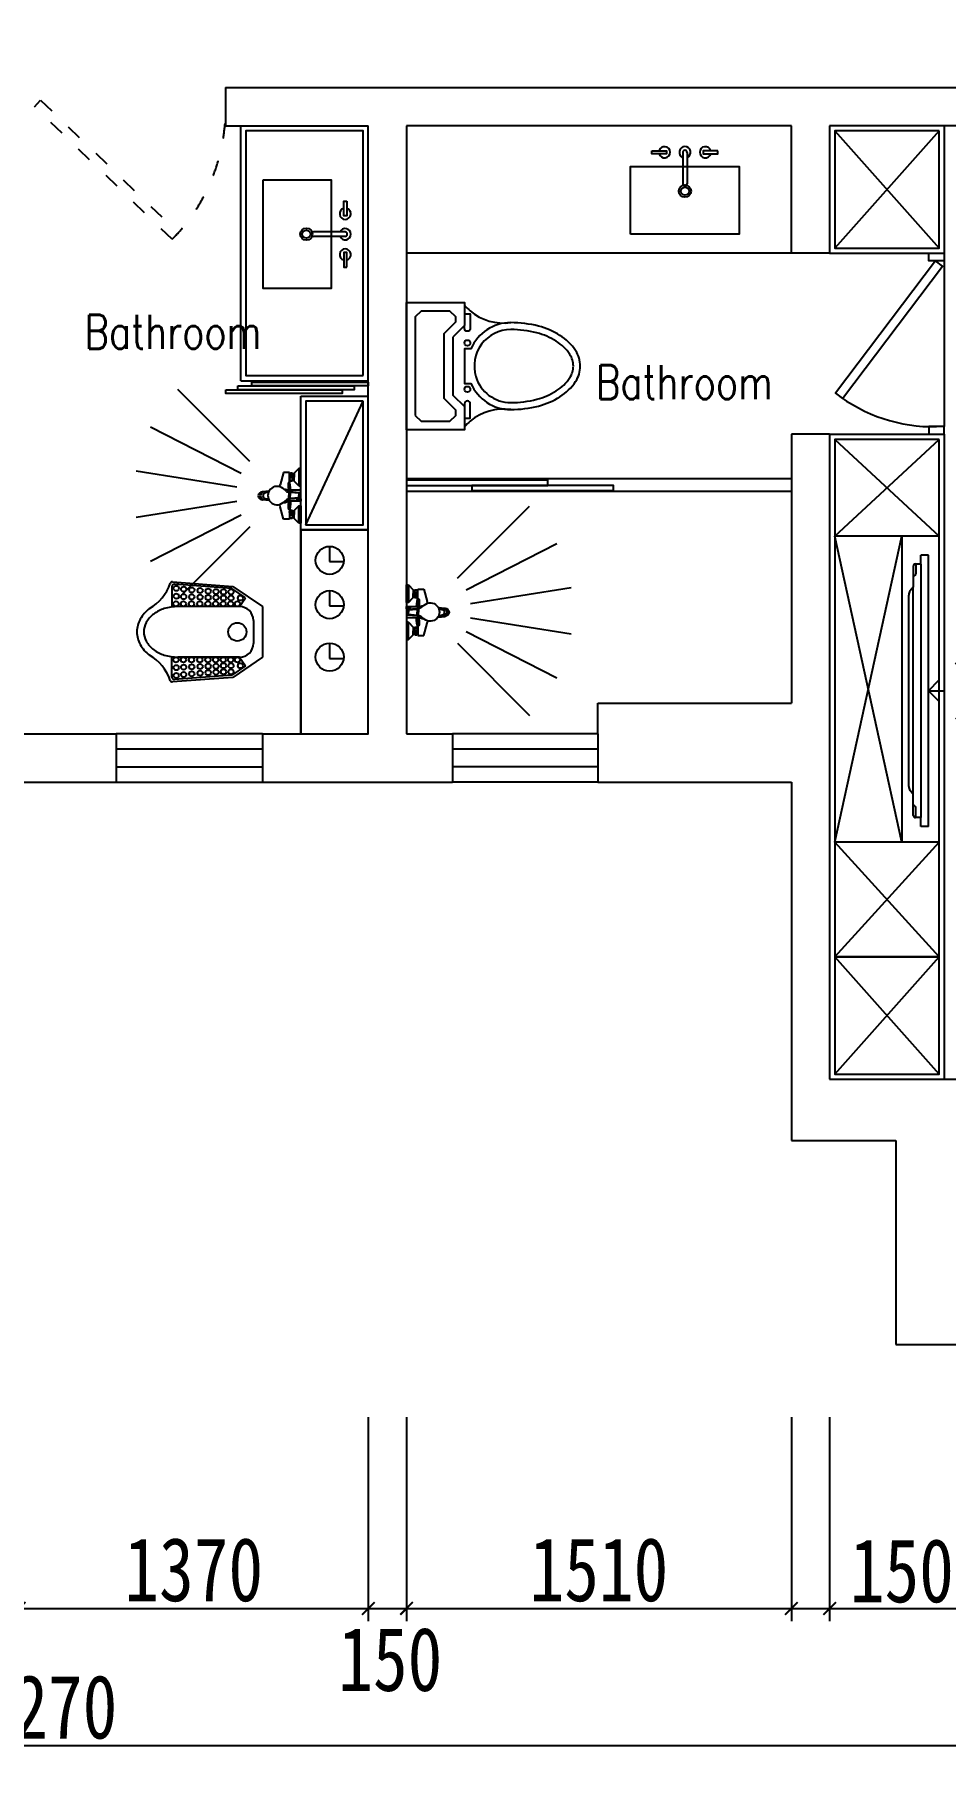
# Model space of a CAD drawing. Header units: millimetres. Extents: x -77055 to 331180, y -861586 to -491011.
# Drawn here: x -23732 to -20157, y -838689 to -831927 of the extents above; entities that cross this region are included whole.
import ezdxf

# ---------------------------------------------------------------- set-up
doc = ezdxf.new("R2010")
doc.units = ezdxf.units.MM
doc.header["$PDMODE"] = 3
doc.linetypes.add('ACAD_ISO03W100', pattern=[30, 12, -18])
for name, color, linetype in [('250', 250, 'Continuous'), ('dadddd', 7, 'Continuous'), ('DOOR【门】', 1, 'Continuous'), ('IDS-FIXT', 31, 'Continuous'), ('JP-洁具灶具', 2, 'Continuous'), ('PUB_TEXT', 7, 'Continuous'), ('家具外线', 4, 'Continuous'), ('饰品', 36, 'Continuous')]:
    doc.layers.add(name, color=color, linetype=linetype)
doc.styles.add('_SIMPLEX', font='SIMPLEX.shx', dxfattribs={"width": 0.8})
doc.styles.add('DIM', font='simhei.ttf', dxfattribs={"width": 0.8})
doc.styles.add('DIM_FONT', font='SIMPLEX.shx', dxfattribs={"width": 0.8})
doc.dimstyles.new('1-50', dxfattribs={"dimscale": 50, "dimtxt": 5, "dimasz": 1, "dimexe": 1, "dimexo": 0.1, "dimgap": 0.5, "dimtad": 1, "dimdec": 0, "dimdsep": 46, "dimtxsty": 'DIM', "dimblk": 'ARCHTICK', "dimcen": 4, "dimdle": 1, "dimclrd": 3, "dimclre": 3, "dimclrt": 1, "dimadec": 0, "dimazin": 0, "dimtfac": 1, "dimtdec": 0, "dimtmove": 2, "dimatfit": 3, "dimldrblk": 'DOT', "dimfxl": 15, "dimfxlon": 1, "dimarcsym": 0})

# ---------------------------------------------------------------- blocks, each defined once
blk = doc.blocks.new('_ArchTick')
at = {"color": 0, "linetype": 'ByBlock', "const_width": 0.15}
blk.add_lwpolyline([(-0.5, -0.5), (0.5, 0.5)], dxfattribs=at)
blk = doc.blocks.new('*D134')
at = {"layer": '250', "color": 3, "lineweight": -2}
for p, q in [((-23792.4, -837350.7), (-23792.4, -838150.7)), ((-22422.4, -837350.7), (-22422.4, -838150.7)), ((-23842.4, -838100.7), (-22372.4, -838100.7))]:
    blk.add_line(p, q, dxfattribs=at)
at = {"layer": 'Defpoints', "color": 0}
for p in [(-22422.4, -834305.7), (-23792.4, -835105.7), (-22422.4, -838100.7)]:
    blk.add_point(p, dxfattribs=at)
at = {"layer": '250', "color": 3, "lineweight": -2, "xscale": 50, "yscale": 50, "zscale": 50, "rotation": 180}
blk.add_blockref('_ArchTick', (-23792.4, -838100.7), dxfattribs=at)
at = {"layer": '250', "color": 3, "lineweight": -2, "xscale": 50, "yscale": 50, "zscale": 50}
blk.add_blockref('_ArchTick', (-22422.4, -838100.7), dxfattribs=at)
at = {"layer": '250', "color": 1, "insert": (-23107.4, -837949.3), "char_height": 250, "attachment_point": 5, "style": 'DIM'}
blk.add_mtext('1370', dxfattribs=at)
blk = doc.blocks.new('_Dot')
at = {"color": 0, "linetype": 'ByBlock', "lineweight": -2}
blk.add_line((-0.5, 0), (-1, 0), dxfattribs=at)
at = {"color": 0, "linetype": 'ByBlock', "const_width": 0.5}
blk.add_lwpolyline([(-0.25, 0, 1), (0.25, 0, 1)], format="xyb", close=True, dxfattribs=at)
blk = doc.blocks.new('*D135')
at = {"layer": '250', "color": 3, "lineweight": -2}
for p, q in [((-22422.4, -837350.7), (-22422.4, -838150.7)), ((-22272.4, -837350.7), (-22272.4, -838150.7)), ((-22472.4, -838100.7), (-22222.4, -838100.7))]:
    blk.add_line(p, q, dxfattribs=at)
at = {"layer": 'Defpoints', "color": 0}
for p in [(-22422.4, -834305.7), (-22272.4, -835105.7), (-22272.4, -838100.7)]:
    blk.add_point(p, dxfattribs=at)
at = {"layer": '250', "color": 3, "lineweight": -2, "xscale": 50, "yscale": 50, "zscale": 50, "rotation": 180}
blk.add_blockref('_ArchTick', (-22422.4, -838100.7), dxfattribs=at)
at = {"layer": '250', "color": 3, "lineweight": -2, "xscale": 50, "yscale": 50, "zscale": 50}
blk.add_blockref('_ArchTick', (-22272.4, -838100.7), dxfattribs=at)
at = {"layer": '250', "color": 1, "insert": (-22336.2, -838301.3), "char_height": 250, "attachment_point": 5, "style": 'DIM'}
blk.add_mtext('150', dxfattribs=at)
blk = doc.blocks.new('*D136')
at = {"layer": '250', "color": 3, "lineweight": -2}
for p, q in [((-22272.4, -837350.7), (-22272.4, -838150.7)), ((-20762.4, -837350.7), (-20762.4, -838150.7)), ((-22322.4, -838100.7), (-20712.4, -838100.7))]:
    blk.add_line(p, q, dxfattribs=at)
at = {"layer": 'Defpoints', "color": 0}
for p in [(-22272.4, -835105.7), (-20762.4, -835295.7), (-20762.4, -838100.7)]:
    blk.add_point(p, dxfattribs=at)
at = {"layer": '250', "color": 3, "lineweight": -2, "xscale": 50, "yscale": 50, "zscale": 50, "rotation": 180}
blk.add_blockref('_ArchTick', (-22272.4, -838100.7), dxfattribs=at)
at = {"layer": '250', "color": 3, "lineweight": -2, "xscale": 50, "yscale": 50, "zscale": 50}
blk.add_blockref('_ArchTick', (-20762.4, -838100.7), dxfattribs=at)
at = {"layer": '250', "color": 1, "insert": (-21517.4, -837949.3), "char_height": 250, "attachment_point": 5, "style": 'DIM'}
blk.add_mtext('1510', dxfattribs=at)
blk = doc.blocks.new('*D137')
at = {"layer": '250', "color": 3, "lineweight": -2}
for p, q in [((-20762.4, -837350.7), (-20762.4, -838150.7)), ((-20612.4, -837350.7), (-20612.4, -838150.7)), ((-20812.4, -838100.7), (-20562.4, -838100.7))]:
    blk.add_line(p, q, dxfattribs=at)
at = {"layer": 'Defpoints', "color": 0}
for p in [(-20612.4, -836460.7), (-20762.4, -836700.7), (-20612.4, -838100.7)]:
    blk.add_point(p, dxfattribs=at)
at = {"layer": '250', "color": 3, "lineweight": -2, "xscale": 50, "yscale": 50, "zscale": 50, "rotation": 180}
blk.add_blockref('_ArchTick', (-20762.4, -838100.7), dxfattribs=at)
at = {"layer": '250', "color": 3, "lineweight": -2, "xscale": 50, "yscale": 50, "zscale": 50}
blk.add_blockref('_ArchTick', (-20612.4, -838100.7), dxfattribs=at)
at = {"layer": '250', "color": 1, "insert": (-20328.8, -837953.6), "char_height": 250, "attachment_point": 5, "style": 'DIM'}
blk.add_mtext('150', dxfattribs=at)
blk = doc.blocks.new('*D138')
at = {"layer": '250', "color": 3, "lineweight": -2}
for p, q in [((-20612.4, -837350.7), (-20612.4, -838150.7)), ((-16852.4, -837350.7), (-16852.4, -838150.7)), ((-20662.4, -838100.7), (-16802.4, -838100.7))]:
    blk.add_line(p, q, dxfattribs=at)
at = {"layer": 'Defpoints', "color": 0}
for p in [(-20612.4, -836460.7), (-16852.4, -836460.7), (-16852.4, -838100.7)]:
    blk.add_point(p, dxfattribs=at)
at = {"layer": '250', "color": 3, "lineweight": -2, "xscale": 50, "yscale": 50, "zscale": 50, "rotation": 180}
blk.add_blockref('_ArchTick', (-20612.4, -838100.7), dxfattribs=at)
at = {"layer": '250', "color": 3, "lineweight": -2, "xscale": 50, "yscale": 50, "zscale": 50}
blk.add_blockref('_ArchTick', (-16852.4, -838100.7), dxfattribs=at)
at = {"layer": '250', "color": 1, "insert": (-18732.4, -837949.3), "char_height": 250, "attachment_point": 5, "style": 'DIM'}
blk.add_mtext('3760', dxfattribs=at)
blk = doc.blocks.new('*D141')
at = {"layer": '250', "color": 3, "lineweight": -2}
for p, q in [((-30882.4, -837889.4), (-30882.4, -838689.4)), ((-16612.4, -837889.4), (-16612.4, -838689.4)), ((-16562.4, -838639.4), (-30932.4, -838639.4))]:
    blk.add_line(p, q, dxfattribs=at)
at = {"layer": 'Defpoints', "color": 0}
for p in [(-30882.4, -837253.9), (-16612.4, -837253.9), (-30882.4, -838639.4)]:
    blk.add_point(p, dxfattribs=at)
at = {"layer": '250', "color": 3, "lineweight": -2, "xscale": 50, "yscale": 50, "zscale": 50, "rotation": 180}
blk.add_blockref('_ArchTick', (-30882.4, -838639.4), dxfattribs=at)
at = {"layer": '250', "color": 3, "lineweight": -2, "xscale": 50, "yscale": 50, "zscale": 50}
blk.add_blockref('_ArchTick', (-16612.4, -838639.4), dxfattribs=at)
at = {"layer": '250', "color": 1, "insert": (-23747.4, -838488), "char_height": 250, "attachment_point": 5, "style": 'DIM'}
blk.add_mtext('14270', dxfattribs=at)
blk = doc.blocks.new('A$C54042851')
at = {"layer": 'PUB_TEXT', "color": 5, "style": '_SIMPLEX', "width": 0.8}
for p in [(5037.9, 223.2), (7044.9, 24.8)]:
    blk.add_text('Bathroom', height=133.33, dxfattribs=at).set_placement(p)
blk = doc.blocks.new('FBVC8')
at = {"color": 3, "ltscale": 100}
for p, q in [((-160996.6, -537259.3), (-161014, -537023.4)), ((-160987.8, -537256.2), (-161004.5, -537030.5)), ((-160995.5, -537020.8), (-160915.5, -537020.8)), ((-160916.9, -537043.3), (-160916.9, -537286.3)), ((-160916.9, -537286.3), (-160916.9, -537043.3)), ((-160640.3, -537020.8), (-160720.3, -537020.8)), ((-160718.9, -537286.3), (-160718.9, -537043.3)), ((-160648.1, -537256.2), (-160631.3, -537030.5)), ((-160621.8, -537023.4), (-160639.3, -537259.3)), ((-160951.3, -537309.7), (-160987.8, -537256.2)), ((-160684.5, -537309.7), (-160648.1, -537256.2)), ((-160916.9, -537376.3), (-160996.6, -537259.3)), ((-160916.9, -537286.3), (-160951.3, -537309.7)), ((-160639.3, -537259.3), (-160718.9, -537376.3)), ((-160718.9, -537286.3), (-160684.5, -537309.7)), ((-160718.9, -537376.3), (-160916.9, -537376.3)), ((-160772.9, -537340.3), (-160862.9, -537340.3))]:
    blk.add_line(p, q, dxfattribs=at)
for centre, radius in [((-160988.8, -537037.5), 10.3), ((-160958.2, -537037.5), 10.3), ((-160927.7, -537036.4), 10.3), ((-160708.1, -537036.4), 10.3), ((-160677.6, -537037.5), 10.3), ((-160647.1, -537037.5), 10.3), ((-160985.5, -537066.9), 10.3), ((-160982.2, -537098.6), 10.3), ((-160980.1, -537131.3), 10.3), ((-160956.1, -537066.9), 10.3), ((-160955, -537098.6), 10.3), ((-160953.9, -537131.3), 10.3), ((-160927.7, -537065.8), 10.3), ((-160927.7, -537097.5), 10.3), ((-160927.7, -537130.2), 10.3), ((-160708.1, -537065.8), 10.3), ((-160708.1, -537097.5), 10.3), ((-160708.1, -537130.2), 10.3), ((-160682, -537131.3), 10.3), ((-160680.9, -537098.6), 10.3), ((-160679.8, -537066.9), 10.3), ((-160655.8, -537131.3), 10.3), ((-160653.6, -537098.6), 10.3), ((-160650.3, -537066.9), 10.3), ((-160977.9, -537162.9), 10.3), ((-160975.7, -537193.5), 10.3), ((-160952.8, -537162.9), 10.3), ((-160952.8, -537193.5), 10.3), ((-160927.7, -537161.9), 10.3), ((-160927.7, -537192.4), 10.3), ((-160708.1, -537161.9), 10.3), ((-160708.1, -537192.4), 10.3), ((-160683, -537162.9), 10.3), ((-160683, -537193.5), 10.3), ((-160660.1, -537193.5), 10.3), ((-160658, -537162.9), 10.3), ((-160974.6, -537223), 10.3), ((-160974.6, -537252.4), 10.3), ((-160950.6, -537223), 10.3), ((-160950.6, -537252.4), 10.3), ((-160927.7, -537221.9), 10.3), ((-160927.7, -537251.3), 10.3), ((-160817.9, -537277.3), 36), ((-160708.1, -537221.9), 10.3), ((-160708.1, -537251.3), 10.3), ((-160685.2, -537223), 10.3), ((-160685.2, -537252.4), 10.3), ((-160661.2, -537223), 10.3), ((-160661.2, -537252.4), 10.3), ((-160950.6, -537289.5), 10.3), ((-160927.5, -537277.7), 10.3), ((-160708.3, -537277.7), 10.3), ((-160685.2, -537289.5), 10.3)]:
    blk.add_circle(centre, radius, dxfattribs=at)
for centre, radius, start, end in [((-160802.2, -537012.8), 133.8, 119.13117, 143.37867), ((-160817.9, -536984.6), 101.5, 90, 119.13117), ((-160817.9, -536984.6), 74.5, 90, 119.13117), ((-160817.9, -536984.6), 101.5, 60.86883, 90), ((-160817.9, -536984.6), 74.5, 60.86883, 90), ((-160833.7, -537012.8), 133.8, 36.62133, 60.86883), ((-161067, -536842.3), 181.7, 288.94368, 330.21469), ((-160777.4, -537031.3), 137.7, 143.37867, 162.88842), ((-160802.2, -537012.8), 106.8, 119.13117, 143.37867), ((-160833.7, -537012.8), 106.8, 36.62133, 60.86883), ((-160858.4, -537031.3), 137.7, 17.11158, 36.62133), ((-160568.8, -536842.3), 181.7, 209.78531, 251.05632), ((-160995.5, -537029.8), 9, 90, 184.23639), ((-160738.3, -537043.3), 178.6, 162.88842, 180), ((-160897.5, -537043.3), 178.6, 0, 17.11158), ((-160640.3, -537029.8), 9, 355.76361, 90), ((-160630.8, -537022.7), 9, 355.76361, 71.05632), ((-160862.9, -537286.3), 54, 180, 270), ((-160772.9, -537286.3), 54, 270, 0)]:
    blk.add_arc(centre, radius, start, end, dxfattribs=at)
at = {"layer": '家具外线'}
blk.add_arc((-161005.1, -537022.7), 9, 108.94368, 184.23639, dxfattribs=at)
at = {"color": 3, "ltscale": 100, "style": 'DIM_FONT', "width": 0.8, "flags": 9}
for tag in ['YSIZE', 'XSIZE']:
    blk.add_attdef(tag, (-160718.9, -537376.3), '', height=0.45, rotation=180, dxfattribs=at)
blk = doc.blocks.new('941RFD')
at = {"color": 2}
for p, q in [((40964.1, 8549.6), (40841.5, 8549.6)), ((40964.1, 8532.5), (40841.5, 8532.5))]:
    blk.add_line(p, q, dxfattribs=at)
for points in [[(40643.5, 8754.1), (40909.2, 8754.1), (40909.2, 8327.7), (40643.5, 8327.7)], [(40970.7, 8670.7), (40970.7, 8613.1), (40959.1, 8613.1), (40959.1, 8670.7)], [(40970.7, 8411.4), (40970.7, 8469), (40959.1, 8469), (40959.1, 8411.4)]]:
    blk.add_lwpolyline(points, close=True, dxfattribs=at)
for radius in [24, 16]:
    blk.add_circle((40812.4, 8540.9), radius, dxfattribs=at)
for centre, radius, start, end in [((40964.9, 8621), 22, 105.27635, 74.72365), ((40841.5, 8541), 8.57, 90, 270), ((40964.9, 8541), 22, 202.91788, 157.08212), ((40964.1, 8541), 8.57, 270, 90), ((40964.9, 8461), 22, 285.27635, 254.72365)]:
    blk.add_arc(centre, radius, start, end, dxfattribs=at)
blk = doc.blocks.new('A$C761A5A90')
at = {"color": 8, "ltscale": 120}
for p, q in [((-23.1, 250.9), (-85.6, 645.6)), ((33.5, 250.9), (96, 645.6)), ((-76.9, 233.5), (-258.3, 589.5)), ((87.3, 233.5), (268.7, 589.5)), ((-122.6, 200.2), (-405.2, 482.7)), ((133.1, 200.2), (415.6, 482.7))]:
    blk.add_line(p, q, dxfattribs=at)
at = {"layer": 'IDS-FIXT'}
for p, q in [((-19.8, 123.3), (-17.1, 151.1)), ((-19, 123.8), (-16.2, 147.2)), ((-14, 126.4), (-12.4, 138.7)), ((12, 127.2), (10.4, 138.7)), ((17, 125), (14.2, 147.2)), ((17.7, 124.6), (15.2, 151.1)), ((-92.2, 68.4), (-43.7, 80.7)), ((-92.2, 44.6), (-92.2, 68.4)), ((-16.3, 56.5), (-27.5, 69.7)), ((16.3, 56.5), (27.5, 69.7)), ((90.3, 68.4), (41.8, 80.7)), ((90.3, 44.6), (90.3, 68.4)), ((-108.3, 7.6), (-89.3, 26.6)), ((-108.3, 0), (-108.3, 7.6)), ((-108.3, 7.6), (-39.9, 7.6)), ((-39.9, 0), (-108.3, 0)), ((-87.4, 44.6), (-92.2, 44.6)), ((-89.3, 40.8), (-87.4, 42.7)), ((-89.3, 33.2), (-89.3, 40.8)), ((-89.3, 40.8), (-85.5, 40.8)), ((-87.4, 31.3), (-89.3, 33.2)), ((-85.5, 33.2), (-89.3, 33.2)), ((-89.3, 26.6), (-87.4, 26.6)), ((-87.4, 44.6), (-87.4, 42.7)), ((-60.8, 44.6), (-87.4, 44.6)), ((-87.4, 42.7), (-74.1, 42.7)), ((-87.4, 26.6), (-87.4, 31.3)), ((-87.4, 31.3), (-74.1, 31.3)), ((-87.4, 26.6), (-74.1, 26.6)), ((-85.5, 40.8), (-83.6, 42.7)), ((-85.5, 40.8), (-85.5, 33.2)), ((-85.5, 33.2), (-82.6, 31.3)), ((-77, 40.8), (-78.8, 42.7)), ((-78.8, 31.3), (-77, 33.2)), ((-77, 33.2), (-77, 40.8)), ((-77, 40.8), (-74.1, 40.8)), ((-77, 33.2), (-74.1, 33.2)), ((-60.8, 42.7), (-74.1, 42.7)), ((-71.2, 40.8), (-74.1, 40.8)), ((-71.2, 33.2), (-74.1, 33.2)), ((-60.8, 31.3), (-74.1, 31.3)), ((-60.8, 26.6), (-74.1, 26.6)), ((-71.2, 40.8), (-69.4, 42.7)), ((-71.2, 33.2), (-71.2, 40.8)), ((-69.4, 31.3), (-71.2, 33.2)), ((-62.7, 33.2), (-65.6, 31.3)), ((-62.7, 40.8), (-64.6, 42.7)), ((-62.7, 40.8), (-62.7, 33.2)), ((-58.9, 40.8), (-62.7, 40.8)), ((-62.7, 33.2), (-58.9, 33.2)), ((-60.8, 44.6), (-60.8, 42.7)), ((-50.3, 44.6), (-60.8, 44.6)), ((-58.9, 40.8), (-60.8, 42.7)), ((-60.8, 31.3), (-58.9, 33.2)), ((-60.8, 26.6), (-60.8, 31.3)), ((-58.9, 26.6), (-60.8, 26.6)), ((-58.9, 33.2), (-58.9, 40.8)), ((-39.9, 7.6), (-58.9, 26.6)), ((-39.9, 7.6), (-39.9, 0)), ((-21.9, 43.7), (-15.1, 43.7)), ((-21.9, 0), (-21.9, 43.7)), ((-12.4, 0), (-21.9, 0)), ((-14.2, 47.5), (-14.2, 51)), ((-14.2, 47.5), (0, 47.5)), ((-11.4, 5.7), (-14.2, 41.8)), ((-14.2, 41.8), (0, 41.8)), ((-12.4, 17.7), (-12.4, 0)), ((-9, 5.8), (-11.9, 41.9)), ((-11.4, 7.6), (0, 7.6)), ((-11.4, 5.7), (0, 5.7)), ((14.2, 47.5), (0, 47.5)), ((14.2, 41.8), (0, 41.8)), ((11.4, 7.6), (0, 7.6)), ((11.4, 5.7), (0, 5.7)), ((9, 5.8), (11.9, 41.9)), ((11.4, 5.7), (14.2, 41.8)), ((12.3, 17.7), (12.3, 0)), ((12.3, 0), (21.9, 0)), ((14.2, 47.5), (14.2, 51)), ((21.9, 43.7), (15.1, 43.7)), ((21.9, 0), (21.9, 43.7)), ((38, 7.6), (57, 26.6)), ((38, 7.6), (38, 0)), ((106.4, 7.6), (38, 7.6)), ((38, 0), (73.1, 0)), ((48.4, 44.6), (58.9, 44.6)), ((57, 40.8), (58.9, 42.7)), ((57, 33.2), (57, 40.8)), ((57, 40.8), (60.8, 40.8)), ((58.9, 31.3), (57, 33.2)), ((60.8, 33.2), (57, 33.2)), ((57, 26.6), (58.9, 26.6)), ((58.9, 44.6), (58.9, 42.7)), ((58.9, 44.6), (85.5, 44.6)), ((58.9, 42.7), (72.2, 42.7)), ((58.9, 26.6), (58.9, 31.3)), ((58.9, 31.3), (72.2, 31.3)), ((58.9, 26.6), (72.2, 26.6)), ((60.8, 40.8), (62.7, 42.7)), ((60.8, 40.8), (60.8, 33.2)), ((60.8, 33.2), (63.6, 31.3)), ((69.3, 40.8), (67.4, 42.7)), ((67.4, 31.3), (69.3, 33.2)), ((69.3, 40.8), (72.2, 40.8)), ((69.3, 33.2), (69.3, 40.8)), ((69.3, 33.2), (72.2, 33.2)), ((85.5, 42.7), (72.2, 42.7)), ((75, 40.8), (72.2, 40.8)), ((75, 33.2), (72.2, 33.2)), ((85.5, 31.3), (72.2, 31.3)), ((85.5, 26.6), (72.2, 26.6)), ((73.1, 0), (93.1, 0)), ((75, 40.8), (76.9, 42.7)), ((75, 33.2), (75, 40.8)), ((76.9, 31.3), (75, 33.2)), ((83.6, 33.2), (80.7, 31.3)), ((83.6, 40.8), (81.7, 42.7)), ((83.6, 40.8), (83.6, 33.2)), ((87.4, 40.8), (83.6, 40.8)), ((83.6, 33.2), (87.4, 33.2)), ((85.5, 44.6), (85.5, 42.7)), ((85.5, 44.6), (90.3, 44.6)), ((87.4, 40.8), (85.5, 42.7)), ((85.5, 31.3), (87.4, 33.2)), ((85.5, 26.6), (85.5, 31.3)), ((87.4, 26.6), (85.5, 26.6)), ((87.4, 33.2), (87.4, 40.8)), ((106.4, 7.6), (87.4, 26.6)), ((93.1, 0), (106.4, 0)), ((106.4, 0), (106.4, 7.6))]:
    blk.add_line(p, q, dxfattribs=at)
for centre, radius, start, end in [((0.8, 149.3), 18, 95.49232, 174.50768), ((1.2, 145.1), 17.5, 96.98106, 173.01894), ((2.3, 138.5), 20.4, 99.05948, 154.68031), ((-1.5, 137.3), 11, 87.20579, 172.40536), ((-2.7, 149.3), 18, 5.49232, 84.50768), ((-3.1, 145.1), 17.5, 6.98106, 83.01894), ((-4.2, 138.5), 20.4, 25.31969, 80.94052), ((-0.4, 137.3), 11, 7.59464, 92.79421), ((-51.3, 110.6), 30.8, 284.30028, 301.86242), ((0, 93.1), 36.1, 319.55423, 220.44577), ((-1.3, 65.5), 25.6, 172.76717, 237.19187), ((49.4, 110.6), 30.8, 241.68836, 255.69972), ((-3, 338.7), 300.8, 257.83975, 266.40812), ((-46.7, 38.2), 11.4, 98.80679, 145.20397), ((-40.8, -0.8), 46.4, 73.38809, 101.84002), ((-41.7, 5.6), 44.3, 59.27744, 98.80679), ((-30.9, 32.5), 11.7, 39.23177, 73.38809), ((-22.8, 51), 8.55, 0, 40.44577), ((-10.4, 44.6), 4.75, 143.1301, 216.8699), ((0, 27.1), 24.2, 241.92751, 298.07249), ((22.8, 51), 8.55, 139.55423, 180), ((10.4, 44.6), 4.75, 323.1301, 36.8699), ((-0.6, 65.5), 25.6, 308.01803, 2.6898), ((39.8, 5.6), 44.3, 81.19321, 120.72256), ((-3, 338.7), 300.8, 274.74006, 282.16025), ((29, 32.5), 11.7, 106.61191, 127.71193), ((38.9, -0.8), 46.4, 78.15998, 106.61191), ((44.8, 38.2), 11.4, 34.79603, 81.19321)]:
    blk.add_arc(centre, radius, start, end, dxfattribs=at)
blk = doc.blocks.new('WERWW')
at = {"color": 1}
for points in [[(50095.3, 16268.4), (49868, 16268.4), (49822.5, 16222.9), (49731.6, 16222.9), (49731.6, 16450.2), (50231.6, 16450.2), (50231.6, 16222.9), (50140.7, 16222.9)], [(49788.4, 16416.1), (49765.7, 16393.4), (49765.7, 16279.8), (49788.4, 16257), (49808.4, 16257), (49853.9, 16302.5), (50109.4, 16302.5), (50154.8, 16257), (50174.8, 16257), (50197.5, 16279.8), (50197.5, 16393.4), (50174.8, 16416.1)]]:
    blk.add_lwpolyline(points, close=True, dxfattribs=at)
for points in [[(49777.1, 16222.9), (49777.1, 16200.2), (49833.9, 16200.2, 1), (49833.9, 16222.9), (49822.5, 16222.9)], [(50186.2, 16200.2), (50186.2, 16200.2), (50129.3, 16200.2, -1), (50129.3, 16222.9), (50140.7, 16222.9)]]:
    blk.add_lwpolyline(points, format="xyb", dxfattribs=at)
at = {"color": 2}
blk.add_lwpolyline([(49913.4, 16200.2), (49913.4, 16197.4, 0.298217), (49811.2, 16041.1, 0.063415), (49825, 15932.1, 0.076468), (49861.1, 15848.3, 0.107136), (49921.1, 15786.6, 0.147373), (49981.6, 15768.4, 0.147373), (50042.1, 15786.6, 0.107136), (50102.1, 15848.3, 0.076468), (50138.2, 15932.1, 0.063415), (50152.1, 16041.1, 0.298217), (50049.8, 16197.4), (50049.8, 16200.2)], format="xyb", dxfattribs=at)
at = {"color": 1}
for points in [[(50049.8, 16200.2), (50049.8, 16222.9), (49913.4, 16222.9), (49913.4, 16200.2)], [(50186.2, 16222.9), (50186.2, 16200.2)]]:
    blk.add_lwpolyline(points, dxfattribs=at)
for centre in [(49890.7, 16211.6), (50072.5, 16211.6)]:
    blk.add_circle(centre, 11.4, dxfattribs=at)
for centre, radius, start, end in [((49608.6, 16068.9), 204.4, 39.97972, 48.91101), ((49981.6, 16041.1), 143.2, 106.60155, 180), ((49981.6, 16041.1), 143.2, 0, 106.60154), ((50354.6, 16068.9), 204.4, 131.08899, 140.02028), ((50246, 16041.1), 407.6, 180.00004, 194.51423), ((49717.2, 16041.1), 407.6, 345.48576, 359.99996), ((50115.6, 16007.4), 272.9, 194.51423, 212.00539), ((49847.6, 16007.4), 272.9, 327.99461, 345.48577), ((50033.3, 15955.9), 175.8, 212.00541, 236.46587), ((49929.9, 15955.9), 175.8, 303.53412, 327.99458), ((49981.6, 15877.9), 82.2, 236.46593, 269.99994), ((49981.6, 15877.9), 82.2, 270.00005, 303.53406)]:
    blk.add_arc(centre, radius, start, end, dxfattribs=at)
at = {"color": 2}
for centre, start, end in [((49608.6, 16068.9), 352.20108, 39.97972), ((50354.6, 16068.9), 140.02028, 187.79892)]:
    blk.add_arc(centre, 204.4, start, end, dxfattribs=at)
blk = doc.blocks.new('A$C19C21231')
at = {"layer": 'DOOR【门】', "color": 250, "linetype": 'ACAD_ISO03W100', "ltscale": 5}
for q in [(-636.4, -636.4), (0, -900), (636.4, -636.4)]:
    blk.add_line((0, 0), q, dxfattribs=at)
at = {"layer": '饰品', "color": 1}
for p, q in [((-406.9, 59.6), (-391.4, 71.6)), ((-375.6, 76.9), (375.6, 76.9)), ((406.9, 59.6), (391.4, 71.6)), ((-532, 0), (-532, 30.2)), ((-532, 30.2), (-497.2, 30.2)), ((-532, 0), (532, 0)), ((-497.2, 30.2), (-497.2, 51)), ((-488.6, 59.6), (-406.9, 59.6)), ((488.6, 59.6), (406.9, 59.6)), ((497.2, 30.2), (497.2, 51)), ((497.2, 30.2), (532, 30.2)), ((532, 0), (532, 30.2))]:
    blk.add_line(p, q, dxfattribs=at)
at = {"layer": '饰品', "color": 8}
for p, q in [((497.2, 30.2), (-497.2, 30.2)), ((-496.9, 49.6), (-458.5, 49.6)), ((-450.8, 54.4), (-448.2, 59.6)), ((-406.9, 59.6), (406.9, 59.6)), ((450.8, 54.4), (448.2, 59.6)), ((496.9, 49.6), (458.5, 49.6))]:
    blk.add_line(p, q, dxfattribs=at)
at = {"layer": '饰品', "color": 1}
for centre, radius, start, end in [((-375.6, 51), 25.9, 90, 127.45154), ((375.6, 51), 25.9, 52.54846, 90), ((-488.6, 51), 8.64, 90, 180), ((488.6, 51), 8.64, 0, 90)]:
    blk.add_arc(centre, radius, start, end, dxfattribs=at)
at = {"layer": '饰品', "color": 8}
for centre, start, end in [((-458.5, 58.3), 270, 333.36459), ((458.5, 58.3), 206.63541, 270)]:
    blk.add_arc(centre, 8.64, start, end, dxfattribs=at)
blk = doc.blocks.new('*D694')
at = {"layer": '250', "color": 3, "lineweight": -2}
for p, q in [((-23716, -598452.7), (-22916, -598452.7)), ((-22966, -598402.7), (-22966, -598742.7)), ((-23716, -598692.7), (-22916, -598692.7)), ((-56080, -832290.3), (-56080, -832608.3)), ((-55400, -832290.3), (-55400, -832608.3)), ((-56130, -832558.3), (-55350, -832558.3))]:
    blk.add_line(p, q, dxfattribs=at)
at = {"layer": 'Defpoints', "color": 0}
for p in [(-24189.4, -598452.7), (-24429.4, -598692.7), (-22966, -598692.7), (-56080, -832285.3), (-55400, -832285.3), (-55400, -832558.3)]:
    blk.add_point(p, dxfattribs=at)
at = {"layer": '250', "color": 3, "lineweight": -2, "xscale": 50, "yscale": 50, "zscale": 50}
for p, rotation in [((-22966, -598452.7), 90), ((-22966, -598692.7), 270), ((-56080, -832558.3), 180)]:
    blk.add_blockref('_ArchTick', p, dxfattribs=dict(at, rotation=rotation))
blk.add_blockref('_ArchTick', (-55400, -832558.3), dxfattribs=at)
at = {"layer": '250', "color": 1, "insert": (-22778.5, -598874), "char_height": 250, "attachment_point": 5, "rotation": 90, "style": 'DIM'}
blk.add_mtext('240', dxfattribs=at)
at = {"layer": '250', "color": 1, "insert": (-55740, -832406.9), "char_height": 250, "attachment_point": 5, "style": 'DIM'}
blk.add_mtext('680', dxfattribs=at)
blk = doc.blocks.new('*D695')
at = {"layer": '250', "color": 3, "lineweight": -2}
for p, q in [((-22966, -598642.7), (-22966, -602622.7)), ((-23716, -598692.7), (-22916, -598692.7)), ((-23716, -602572.7), (-22916, -602572.7)), ((-55400, -832205.3), (-55400, -831841.5)), ((-54840, -832205.3), (-54840, -831841.5)), ((-55450, -831891.5), (-54790, -831891.5))]:
    blk.add_line(p, q, dxfattribs=at)
at = {"layer": 'Defpoints', "color": 0}
for p in [(-24429.4, -598692.7), (-24429.4, -602572.7), (-22966, -602572.7), (-54840, -831891.5), (-55400, -832210.3), (-54840, -832210.3)]:
    blk.add_point(p, dxfattribs=at)
at = {"layer": '250', "color": 3, "lineweight": -2, "xscale": 50, "yscale": 50, "zscale": 50}
for p, rotation in [((-22966, -598692.7), 90), ((-22966, -602572.7), 270), ((-55400, -831891.5), 180)]:
    blk.add_blockref('_ArchTick', p, dxfattribs=dict(at, rotation=rotation))
blk.add_blockref('_ArchTick', (-54840, -831891.5), dxfattribs=at)
at = {"layer": '250', "color": 1, "insert": (-23117.4, -600632.7), "char_height": 250, "attachment_point": 5, "rotation": 90, "style": 'DIM'}
blk.add_mtext('3880', dxfattribs=at)
at = {"layer": '250', "color": 1, "insert": (-55120, -831740.1), "char_height": 250, "attachment_point": 5, "style": 'DIM'}
blk.add_mtext('560', dxfattribs=at)
blk = doc.blocks.new('*D696')
at = {"layer": '250', "color": 3, "lineweight": -2}
for p, q in [((-23716, -602572.7), (-22916, -602572.7)), ((-22966, -602522.7), (-22966, -602762.7)), ((-23716, -602712.7), (-22916, -602712.7)), ((-52530, -835904.9), (-52530, -835104.9)), ((-50065, -835904.9), (-50065, -835104.9)), ((-52580, -835154.9), (-50015, -835154.9))]:
    blk.add_line(p, q, dxfattribs=at)
at = {"layer": 'Defpoints', "color": 0}
for p in [(-24429.4, -602572.7), (-24429.4, -602712.7), (-22966, -602712.7), (-50065, -835154.9), (-52530, -836025.3), (-50065, -836025.3)]:
    blk.add_point(p, dxfattribs=at)
at = {"layer": '250', "color": 3, "lineweight": -2, "xscale": 50, "yscale": 50, "zscale": 50}
for p, rotation in [((-22966, -602572.7), 90), ((-22966, -602712.7), 270), ((-52530, -835154.9), 180)]:
    blk.add_blockref('_ArchTick', p, dxfattribs=dict(at, rotation=rotation))
blk.add_blockref('_ArchTick', (-50065, -835154.9), dxfattribs=at)
at = {"layer": '250', "color": 1, "insert": (-23167.7, -602642.7), "char_height": 250, "attachment_point": 5, "rotation": 90, "style": 'DIM'}
blk.add_mtext('140', dxfattribs=at)
at = {"layer": '250', "color": 1, "insert": (-51297.5, -835004.9), "char_height": 250, "attachment_point": 5, "style": 'DIM'}
blk.add_mtext('2465', dxfattribs=at)

msp = doc.modelspace()

# ---------------------------------------------------------------- linework, layer by layer
at = {"color": 1}
for p, q in [((-20762.4, -833670.3), (-22272.4, -833670.3)), ((-20762.4, -833720.3), (-22272.4, -833720.3))]:
    msp.add_line(p, q, dxfattribs=at)
at = {"color": 2}
for points in [[(-22272.4, -833695.7), (-21717.4, -833695.7), (-21717.4, -833675.7), (-22272.4, -833675.7)], [(-22015.8, -833715.7), (-21460.8, -833715.7), (-21460.8, -833695.7), (-22015.8, -833695.7)]]:
    msp.add_lwpolyline(points, close=True, dxfattribs=at)
at = {"layer": '250', "color": 7}
for p, q in [((-22982.4, -832135.3), (-22982.4, -832285.3)), ((-22982.4, -832135.3), (-20012.4, -832135.3)), ((-22982.4, -832285.3), (-22422.4, -832285.3)), ((-22422.4, -833870.3), (-22422.4, -832285.3)), ((-20762.4, -832285.3), (-22272.4, -832285.3)), ((-22272.4, -832285.3), (-22272.4, -834670.3)), ((-20762.4, -832785.3), (-20762.4, -832285.3)), ((-20012.4, -832285.3), (-20612.4, -832285.3)), ((-20612.4, -832285.3), (-20612.4, -832785.3)), ((-20612.4, -832785.3), (-20762.4, -832785.3)), ((-20612.4, -833495.3), (-20762.4, -833495.3)), ((-20762.4, -833495.3), (-20762.4, -834550.3)), ((-20612.4, -833495.3), (-20612.4, -836025.3)), ((-22687.4, -834670.3), (-22687.4, -833870.3)), ((-22687.4, -833870.3), (-22422.4, -833870.3)), ((-21522.4, -834670.3), (-21522.4, -834550.3)), ((-21522.4, -834550.3), (-20762.4, -834550.3)), ((-23792.4, -834670.3), (-23412.4, -834670.3)), ((-23412.4, -834670.3), (-23412.4, -834860.3)), ((-22837.4, -834670.3), (-22837.4, -834860.3)), ((-22837.4, -834670.3), (-22687.4, -834670.3)), ((-22272.4, -834670.3), (-22092.4, -834670.3)), ((-22092.4, -834670.3), (-22092.4, -834860.3)), ((-21522.4, -834670.3), (-21522.4, -834860.3)), ((-24342.4, -834860.3), (-23412.4, -834860.3)), ((-22837.4, -834860.3), (-22092.4, -834860.3)), ((-21522.4, -834860.3), (-20762.4, -834860.3)), ((-20762.4, -834860.3), (-20762.4, -836265.3)), ((-20612.4, -836025.3), (-20112.4, -836025.3)), ((-20762.4, -836265.3), (-20352.4, -836265.3)), ((-20352.4, -836265.3), (-20352.4, -837065.3)), ((-20352.4, -837065.3), (-20112.4, -837065.3))]:
    msp.add_line(p, q, dxfattribs=at)
at = {"layer": '250', "color": 2}
for p, q in [((-22922.4, -833285.3), (-22922.4, -832285.3)), ((-20162.4, -832285.3), (-20162.4, -832785.3)), ((-20762.4, -832785.3), (-22272.4, -832785.3)), ((-20612.4, -832785.3), (-20162.4, -832785.3)), ((-22922.4, -833285.3), (-22422.4, -833285.3)), ((-22687.4, -833870.3), (-22687.4, -833345.3)), ((-22687.4, -833345.3), (-22422.4, -833345.3)), ((-20612.4, -833495.3), (-20162.4, -833495.3)), ((-20162.4, -833495.3), (-20162.4, -836025.3)), ((-22837.4, -834670.3), (-23412.4, -834670.3)), ((-21522.4, -834670.3), (-22092.4, -834670.3)), ((-23412.4, -834860.3), (-22837.4, -834860.3)), ((-21522.4, -834860.3), (-22092.4, -834860.3))]:
    msp.add_line(p, q, dxfattribs=at)
at = {"layer": '250', "color": 8}
for p, q in [((-20182.4, -832305.3), (-20592.4, -832765.3)), ((-20592.4, -832305.3), (-20182.4, -832765.3)), ((-22667.4, -833850.3), (-22442.4, -833365.3)), ((-20592.4, -833895.4), (-20182.4, -833515.3)), ((-20592.4, -833515.3), (-20182.4, -833895.4)), ((-20328.7, -835095.4), (-20592.4, -833895.4)), ((-20592.4, -835095.4), (-20328.7, -833895.4)), ((-22574.1, -833934.8), (-22574.1, -833994.7)), ((-22574.1, -833994.7), (-22519.3, -833994.7)), ((-22574.1, -834108.6), (-22574.1, -834168.6)), ((-22574.1, -834168.6), (-22519.3, -834168.6)), ((-22574.1, -834314.3), (-22574.1, -834374.2)), ((-22574.1, -834374.2), (-22519.3, -834374.2)), ((-20182.4, -835545.5), (-20592.4, -835545.5))]:
    msp.add_line(p, q, dxfattribs=at)
at = {"layer": '250', "color": 1}
for p, q in [((-20162.4, -832815.3), (-20162.4, -833465.3)), ((-20182.4, -833895.4), (-20592.4, -833895.4)), ((-20328.7, -833895.4), (-20328.7, -835095.4)), ((-22837.4, -834730.3), (-23412.4, -834730.3)), ((-21522.4, -834730.3), (-22092.4, -834730.3)), ((-23412.4, -834800.3), (-22837.4, -834800.3)), ((-21522.4, -834800.3), (-22092.4, -834800.3)), ((-20182.4, -835095.4), (-20592.4, -835095.4))]:
    msp.add_line(p, q, dxfattribs=at)
for points in [[(-22442.4, -833265.3), (-22442.4, -832305.3), (-22902.4, -832305.3), (-22902.4, -833265.3), (-22442.4, -833265.3)], [(-20182.4, -832305.3), (-20592.4, -832305.3), (-20592.4, -832765.3), (-20182.4, -832765.3)], [(-20197.4, -832815.3), (-20589.1, -833334), (-20561.2, -833355.1), (-20169.5, -832836.4)], [(-22442.4, -833365.3), (-22667.4, -833365.3), (-22667.4, -833850.3), (-22442.4, -833850.3), (-22442.4, -833365.3)], [(-20182.4, -833515.3), (-20592.4, -833515.3), (-20592.4, -836005.3), (-20182.4, -836005.3)]]:
    msp.add_lwpolyline(points, close=True, dxfattribs=at)
at = {"layer": '250', "color": 2}
for points in [[(-20162.4, -832785.3), (-20162.4, -832815.3), (-20222.4, -832815.3), (-20222.4, -832785.3)], [(-20162.4, -833495.3), (-20162.4, -833465.3), (-20222.4, -833465.3), (-20222.4, -833495.3)]]:
    msp.add_lwpolyline(points, dxfattribs=at)
at = {"layer": '250', "color": 4}
for points in [[(-22934.3, -833305.3), (-22477.6, -833305.3), (-22477.6, -833320.3), (-22934.3, -833320.3)], [(-22879.1, -833290.3), (-22422.4, -833290.3), (-22422.4, -833305.3), (-22879.1, -833305.3)], [(-22981.9, -833320.3), (-22525.2, -833320.3), (-22525.2, -833335.3), (-22981.9, -833335.3)]]:
    msp.add_lwpolyline(points, close=True, dxfattribs=at)
at = {"layer": '250', "color": 7}
msp.add_lwpolyline([(-22687.4, -834670.3), (-22422.4, -834670.3), (-22422.4, -833870.3), (-22687.4, -833870.3)], close=True, dxfattribs=at)
at = {"layer": '250', "color": 8}
for points in [[(-20592.4, -836005.3), (-20182.4, -835545.5), (-20592.4, -835545.5), (-20182.4, -835095.4)], [(-20182.4, -836005.3), (-20592.4, -835545.5), (-20182.4, -835545.5), (-20592.4, -835095.4)]]:
    msp.add_lwpolyline(points, dxfattribs=at)
for centre in [(-22574.1, -833989.8), (-22574.1, -834163.6), (-22574.1, -834369.3)]:
    msp.add_circle(centre, 55, dxfattribs=at)
msp.add_arc((-20205.9, -832841.1), 624.4, 232.13677, 271.23871, dxfattribs=at)
at = {"layer": 'DOOR【门】', "color": 8, "linetype": 'ACAD_ISO03W100', "ltscale": 5}
msp.add_lwpolyline([(-23732.4, -832210.3), (-23708.1, -832185.1), (-23167.9, -832705.3), (-23192.1, -832730.5)], close=True, dxfattribs=at)
msp.add_arc((-23710.7, -832219.1), 728.4, 315.39488, 0.68834, dxfattribs=at)

# ---------------------------------------------------------------- block references
at = {"color": 2, "ltscale": 100}
msp.add_blockref('A$C54042851', (-28574.2, -833382.8), dxfattribs=at)
at = {"color": 0, "rotation": 90}
msp.add_blockref('941RFD', (-12639.1, -873353.9), dxfattribs=at)
at = {"color": 0}
msp.add_blockref('941RFD', (-63477.9, -841251.4), dxfattribs=at)
at = {"color": 2, "rotation": 90}
msp.add_blockref('FBVC8', (-560213.7, -673452.4), dxfattribs=at)
at = {"layer": 'dadddd', "color": 7, "ltscale": 100, "rotation": 90}
msp.add_blockref('A$C19C21231', (-20224.4, -834501.3), dxfattribs=at)
at = {"layer": 'IDS-FIXT', "rotation": 90.00000000000001}
msp.add_blockref('A$C761A5A90', (-22687.4, -833735.8), dxfattribs=at)
at = {"layer": 'IDS-FIXT', "xscale": -1, "rotation": 270}
msp.add_blockref('A$C761A5A90', (-22272.4, -834192.5), dxfattribs=at)
at = {"layer": 'JP-洁具灶具', "rotation": 90.00000000000001}
msp.add_blockref('WERWW', (-5822.2, -883209.4), dxfattribs=at)

# ---------------------------------------------------------------- dimensions: what is measured, and where the dimension line sits
at = {"layer": '250', "color": 7}
for base, p1, p2, angle, picture, middle in [((-22966, -598692.7), (-24189.4, -598452.7), (-24429.4, -598692.7), 270, '*D694', (-22778.5, -598874)), ((-22966, -602712.7), (-24429.4, -602572.7), (-24429.4, -602712.7), 270, '*D696', (-23167.7, -602642.7)), ((-22272.4, -838100.7), (-22422.4, -834305.7), (-22272.4, -835105.7), 180, '*D135', (-22336.2, -838301.3)), ((-20612.4, -838100.7), (-20762.4, -836700.7), (-20612.4, -836460.7), 180, '*D137', (-20328.8, -837953.6))]:
    dim = msp.add_linear_dim(base=base, p1=p1, p2=p2, angle=angle, dimstyle='1-50', dxfattribs=at)
    dim.commit()
    dim.dimension.update_dxf_attribs({"geometry": picture, "text_midpoint": middle, "dimtype": 160})
at = {"layer": '250', "color": 2}
dim = msp.add_linear_dim(base=(-55400, -832558.3), p1=(-56080, -832285.3), p2=(-55400, -832285.3), dimstyle='1-50', dxfattribs=at)
dim.commit()
dim.dimension.update_dxf_attribs({"geometry": '*D694', "text_midpoint": (-55740, -832406.9)})
at = {"layer": '250', "color": 7}
for base, p1, p2, angle, picture, middle in [((-22966, -602572.7), (-24429.4, -598692.7), (-24429.4, -602572.7), 270, '*D695', (-23117.4, -600632.7)), ((-22422.4, -838100.7), (-23792.4, -835105.7), (-22422.4, -834305.7), 180, '*D134', (-23107.4, -837949.3)), ((-20762.4, -838100.7), (-22272.4, -835105.7), (-20762.4, -835295.7), 180, '*D136', (-21517.4, -837949.3)), ((-16852.4, -838100.7), (-20612.4, -836460.7), (-16852.4, -836460.7), 180, '*D138', (-18732.4, -837949.3))]:
    dim = msp.add_linear_dim(base=base, p1=p1, p2=p2, angle=angle, dimstyle='1-50', dxfattribs=at)
    dim.commit()
    dim.dimension.update_dxf_attribs({"geometry": picture, "text_midpoint": middle})
dim = msp.add_linear_dim(base=(-30882.4, -838639.4), p1=(-16612.4, -837253.9), p2=(-30882.4, -837253.9), dimstyle='1-50', dxfattribs=at)
dim.commit()
dim.dimension.update_dxf_attribs({"geometry": '*D141', "text_midpoint": (-23747.4, -838488)})

doc.saveas('drawing.dxf')
